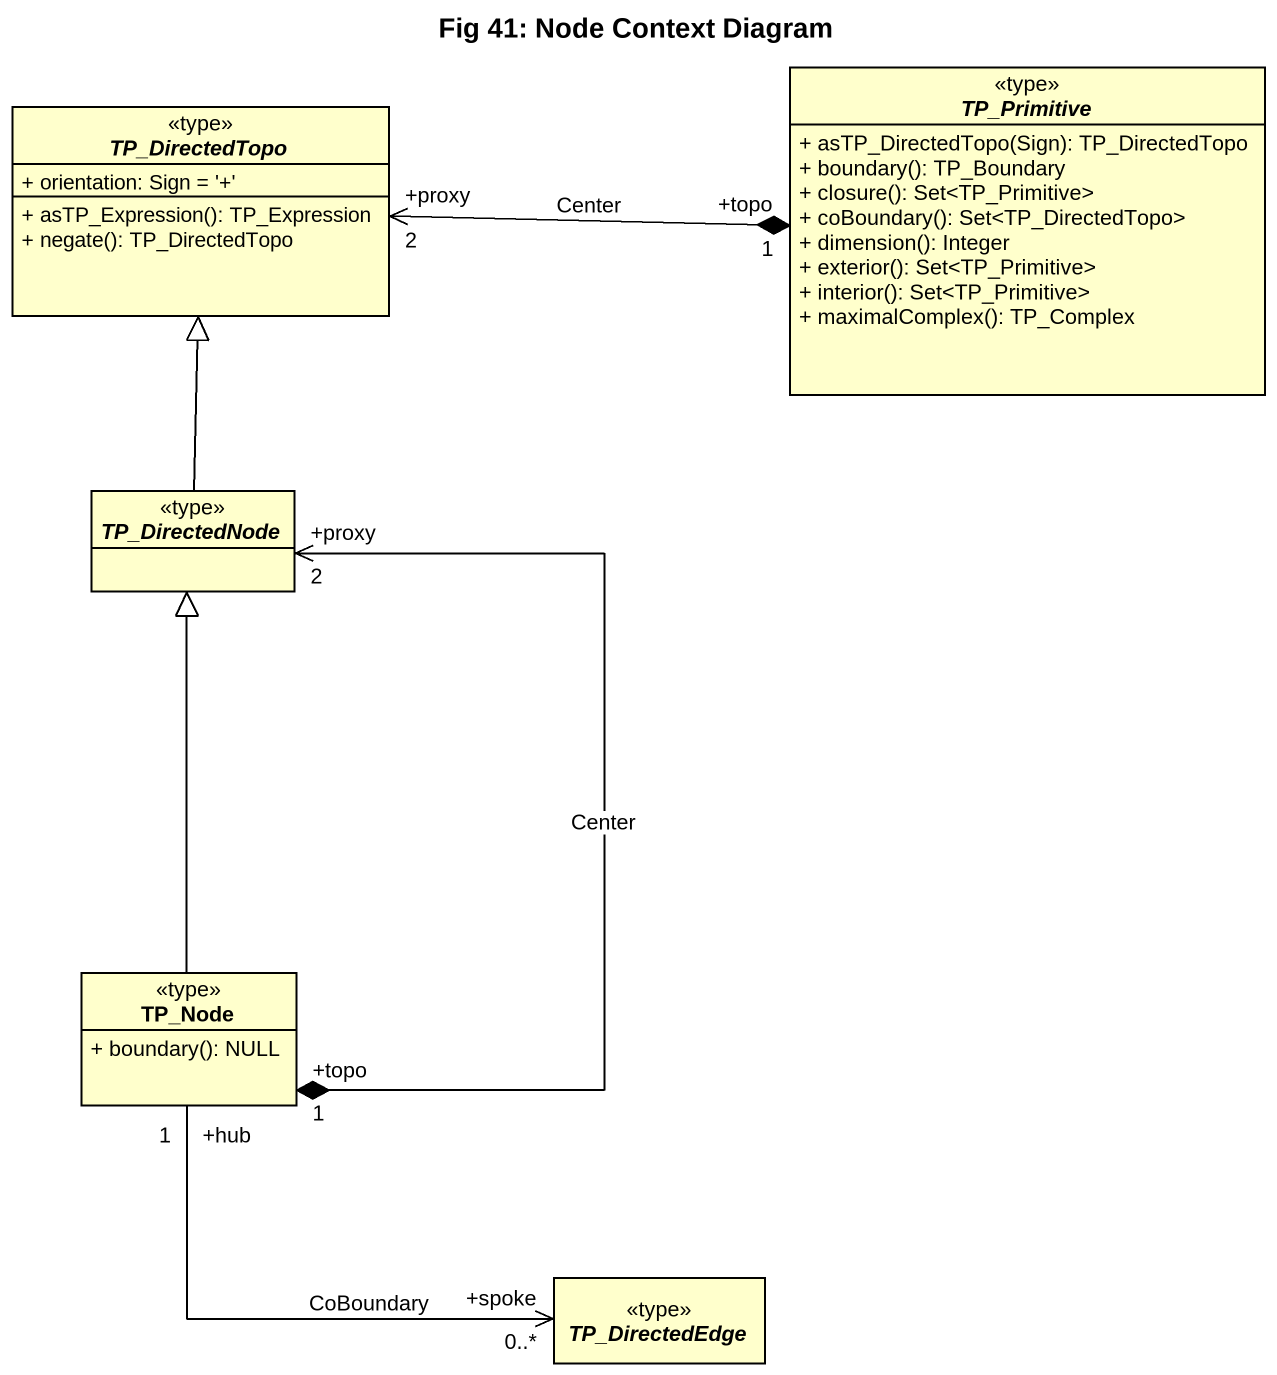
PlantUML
@startuml
title Fig 41: Node Context Diagram
hide circle
hide empty members
skinparam classAttributeIconSize 0
abstract class TP_DirectedTopo <<type>> {
  + orientation: Sign = '+'
  + asTP_Expression(): TP_Expression
  + negate(): TP_DirectedTopo
}
abstract class TP_Primitive <<type>> {
  + asTP_DirectedTopo(Sign): TP_DirectedTopo
  + boundary(): TP_Boundary
  + closure(): Set<TP_Primitive>
  + coBoundary(): Set<TP_DirectedTopo>
  + dimension(): Integer
  + exterior(): Set<TP_Primitive>
  + interior(): Set<TP_Primitive>
  + maximalComplex(): TP_Complex
}
abstract class TP_DirectedNode <<type>>
class TP_Node <<type>> {
  + boundary(): NULL
}
abstract class TP_DirectedEdge <<type>>
TP_Primitive "+topo\n1" *-left-> "+proxy\n2" TP_DirectedTopo : Center
TP_DirectedNode -up-|> TP_DirectedTopo
TP_DirectedNode "+proxy\n2" <--* "+topo\n1" TP_Node : Center
TP_Node -up-|> TP_DirectedNode
TP_Node "+hub\n1" -right-> "+spoke\n0..*" TP_DirectedEdge : CoBoundary
@enduml
